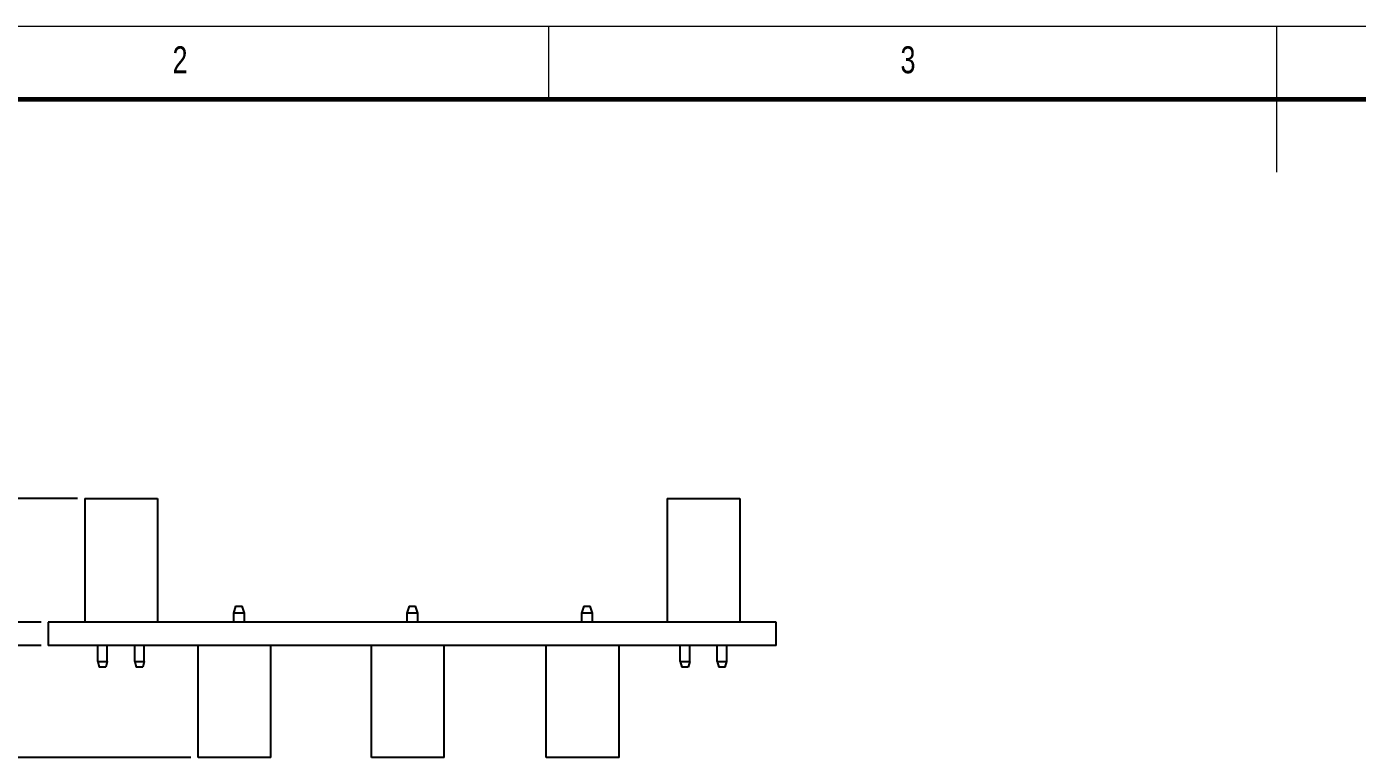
# Model space of a CAD drawing. Header units: millimetres. Extents: x 719 to 1006, y 1264 to 1464.
# Drawn here: x 777 to 868.5, y 1413.5 to 1463.7 of the extents above; entities that cross this region are included whole.
import ezdxf
from ezdxf.lldxf.tags import DXFTag

# ---------------------------------------------------------------- set-up
doc = ezdxf.new("R2010")
doc.units = ezdxf.units.MM
doc.layers.get('0').update_dxf_attribs({"linetype": 'CONTINUOUS'})
doc.layers.get('Defpoints').update_dxf_attribs({"linetype": 'CONTINUOUS'})
doc.styles.add('SLDTEXTSTYLE0', font='TXT', dxfattribs={"width": 0.75})
tags = doc.linetypes.add('DASHED', pattern=[25.72, 12.86, -12.86]).pattern_tags.tags
tags[6:7] = [DXFTag(74, 4), DXFTag(75, 0), DXFTag(340, '0'), DXFTag(46, 0.0), DXFTag(50, 0.0), DXFTag(44, 0.0), DXFTag(45, 0.0)]
tags[4:5] = [DXFTag(74, 4), DXFTag(75, 0), DXFTag(340, '0'), DXFTag(46, 0.0), DXFTag(50, 0.0), DXFTag(44, 0.0), DXFTag(45, 0.0)]
doc.dimstyles.get("Standard").update_dxf_attribs({"dimtxt": 2, "dimasz": 1.5, "dimexe": 0.5, "dimexo": 0.5, "dimgap": 0.5, "dimtad": 1, "dimzin": 0, "dimdsep": 46, "dimtxsty": 'Standard', "dimcen": 0.5, "dimclrd": 1, "dimclre": 3, "dimclrt": 3, "dimadec": 0, "dimazin": 0, "dimtfac": 1, "dimtofl": 0, "dimtmove": 0, "dimatfit": 3, "dimfxl": 1, "dimtolj": 1, "dimtzin": 0, "dimarcsym": 0})

# ---------------------------------------------------------------- blocks, each defined once
blk = doc.blocks.new('*D12')
at = {"color": 3, "lineweight": -2}
for p, q in [((780.536, 1431.301), (769.921, 1431.301)), ((778.038, 1422.801), (769.921, 1422.801))]:
    blk.add_line(p, q, dxfattribs=at)
at = {"color": 1, "lineweight": -2}
blk.add_line((770.421, 1429.801), (770.421, 1424.301), dxfattribs=at)
at = {"color": 1}
for points in [[(770.671, 1429.801), (770.171, 1429.801), (770.421, 1431.301)], [(770.171, 1424.301), (770.671, 1424.301), (770.421, 1422.801)]]:
    blk.add_solid(points, dxfattribs=at)
at = {"layer": 'Defpoints', "color": 0}
for p in [(781.036, 1431.301), (770.421, 1422.801), (778.538, 1422.801)]:
    blk.add_point(p, dxfattribs=at)
at = {"color": 3, "insert": (768.921, 1427.051), "char_height": 2, "attachment_point": 5, "rotation": 90}
blk.add_mtext('\\A1;8.50', dxfattribs=at)
blk = doc.blocks.new('*D13')
at = {"color": 3, "lineweight": -2}
for p, q in [((778.038, 1421.201), (769.921, 1421.201)), ((788.33, 1413.501), (769.921, 1413.501))]:
    blk.add_line(p, q, dxfattribs=at)
at = {"color": 1, "lineweight": -2}
blk.add_line((770.421, 1415.001), (770.421, 1419.701), dxfattribs=at)
at = {"color": 1}
for points in [[(770.671, 1419.701), (770.171, 1419.701), (770.421, 1421.201)], [(770.171, 1415.001), (770.671, 1415.001), (770.421, 1413.501)]]:
    blk.add_solid(points, dxfattribs=at)
at = {"layer": 'Defpoints', "color": 0}
for p in [(770.421, 1421.201), (778.538, 1421.201), (788.83, 1413.501)]:
    blk.add_point(p, dxfattribs=at)
at = {"color": 3, "insert": (768.921, 1417.351), "char_height": 2, "attachment_point": 5, "rotation": 90}
blk.add_mtext('\\A1;7.70', dxfattribs=at)

msp = doc.modelspace()

# ---------------------------------------------------------------- linework, layer by layer
at = {"color": 18, "linetype": 'DASHED', "lineweight": 5, "ltscale": 1.75}
for p, q in [((1006.402, 1463.717), (719.402, 1463.717)), ((862.902, 1463.717), (862.902, 1453.717))]:
    msp.add_line(p, q, dxfattribs=at)
at = {"color": 7, "linetype": 'Continuous', "lineweight": 0}
msp.add_line((812.902, 1463.717), (812.902, 1458.717), dxfattribs=at)
at = {"color": 7, "linetype": 'Continuous', "lineweight": 60}
msp.add_line((1001.402, 1458.717), (724.402, 1458.717), dxfattribs=at)
for p, q in [((781.036, 1431.301), (781.036, 1422.801)), ((781.036, 1431.301), (783.836, 1431.301)), ((783.836, 1431.301), (786.036, 1431.301)), ((786.036, 1431.301), (786.036, 1422.801)), ((821.036, 1431.301), (823.836, 1431.301)), ((821.036, 1431.301), (821.036, 1422.801)), ((823.836, 1431.301), (826.036, 1431.301)), ((826.036, 1431.301), (826.036, 1422.801)), ((791.405, 1423.901), (791.255, 1423.401)), ((791.255, 1423.401), (791.255, 1422.801)), ((791.365, 1423.401), (791.255, 1423.401)), ((791.63, 1423.401), (791.365, 1423.401)), ((791.405, 1423.901), (791.518, 1423.901)), ((791.518, 1423.901), (791.743, 1423.901)), ((791.895, 1423.401), (791.63, 1423.401)), ((791.743, 1423.901), (791.855, 1423.901)), ((792.005, 1423.401), (791.855, 1423.901)), ((792.005, 1423.401), (791.895, 1423.401)), ((792.005, 1422.801), (792.005, 1423.401)), ((803.312, 1423.901), (803.162, 1423.401)), ((803.162, 1423.401), (803.162, 1422.801)), ((803.272, 1423.401), (803.162, 1423.401)), ((803.537, 1423.401), (803.272, 1423.401)), ((803.312, 1423.901), (803.425, 1423.901)), ((803.425, 1423.901), (803.65, 1423.901)), ((803.802, 1423.401), (803.537, 1423.401)), ((803.65, 1423.901), (803.762, 1423.901)), ((803.912, 1423.401), (803.762, 1423.901)), ((803.912, 1423.401), (803.802, 1423.401)), ((803.912, 1422.801), (803.912, 1423.401)), ((815.311, 1423.901), (815.161, 1423.401)), ((815.161, 1423.401), (815.161, 1422.801)), ((815.271, 1423.401), (815.161, 1423.401)), ((815.536, 1423.401), (815.271, 1423.401)), ((815.311, 1423.901), (815.424, 1423.901)), ((815.424, 1423.901), (815.649, 1423.901)), ((815.801, 1423.401), (815.536, 1423.401)), ((815.649, 1423.901), (815.761, 1423.901)), ((815.911, 1423.401), (815.761, 1423.901)), ((815.911, 1423.401), (815.801, 1423.401)), ((815.911, 1422.801), (815.911, 1423.401)), ((778.538, 1422.801), (778.538, 1422.001)), ((778.612, 1422.801), (778.538, 1422.801)), ((778.859, 1422.801), (778.612, 1422.801)), ((779.231, 1422.801), (778.859, 1422.801)), ((779.64, 1422.801), (779.231, 1422.801)), ((802.161, 1422.801), (779.64, 1422.801)), ((822.179, 1422.801), (802.161, 1422.801)), ((827.184, 1422.801), (822.179, 1422.801)), ((827.655, 1422.801), (827.184, 1422.801)), ((828.136, 1422.801), (827.655, 1422.801)), ((828.464, 1422.801), (828.136, 1422.801)), ((828.538, 1422.801), (828.464, 1422.801)), ((828.538, 1422.001), (828.538, 1422.801)), ((778.538, 1422.001), (778.538, 1421.201)), ((828.538, 1421.201), (828.538, 1422.001)), ((778.612, 1421.201), (778.538, 1421.201)), ((778.859, 1421.201), (778.612, 1421.201)), ((779.231, 1421.201), (778.859, 1421.201)), ((779.64, 1421.201), (779.231, 1421.201)), ((802.161, 1421.201), (779.64, 1421.201)), ((781.941, 1420.101), (781.941, 1421.201)), ((782.591, 1420.101), (782.591, 1421.201)), ((784.481, 1420.101), (784.481, 1421.201)), ((785.131, 1420.101), (785.131, 1421.201)), ((788.83, 1413.501), (788.83, 1421.201)), ((793.83, 1413.501), (793.83, 1421.201)), ((800.737, 1413.501), (800.737, 1421.201)), ((822.179, 1421.201), (802.161, 1421.201)), ((805.737, 1413.501), (805.737, 1421.201)), ((812.736, 1413.501), (812.736, 1421.201)), ((817.736, 1413.501), (817.736, 1421.201)), ((821.941, 1420.101), (821.941, 1421.201)), ((827.184, 1421.201), (822.179, 1421.201)), ((822.591, 1420.101), (822.591, 1421.201)), ((824.481, 1420.101), (824.481, 1421.201)), ((825.131, 1420.101), (825.131, 1421.201)), ((827.655, 1421.201), (827.184, 1421.201)), ((828.136, 1421.201), (827.655, 1421.201)), ((828.464, 1421.201), (828.136, 1421.201)), ((828.538, 1421.201), (828.464, 1421.201)), ((781.941, 1420.101), (782.591, 1420.101)), ((781.941, 1420.101), (782.041, 1419.701)), ((782.491, 1419.701), (782.041, 1419.701)), ((782.591, 1420.101), (782.491, 1419.701)), ((784.481, 1420.101), (785.131, 1420.101)), ((784.481, 1420.101), (784.581, 1419.701)), ((785.031, 1419.701), (784.581, 1419.701)), ((785.131, 1420.101), (785.031, 1419.701)), ((821.941, 1420.101), (822.591, 1420.101)), ((821.941, 1420.101), (822.041, 1419.701)), ((822.491, 1419.701), (822.041, 1419.701)), ((822.591, 1420.101), (822.491, 1419.701)), ((824.481, 1420.101), (825.131, 1420.101)), ((824.481, 1420.101), (824.581, 1419.701)), ((825.031, 1419.701), (824.581, 1419.701)), ((825.031, 1419.701), (825.131, 1420.101)), ((793.83, 1413.501), (788.83, 1413.501)), ((805.737, 1413.501), (800.737, 1413.501)), ((817.736, 1413.501), (812.736, 1413.501))]:
    msp.add_line(p, q)

# ---------------------------------------------------------------- texts
at = {"color": 7, "linetype": 'Continuous', "lineweight": 0, "char_height": 1.852, "attachment_point": 1, "style": 'SLDTEXTSTYLE0'}
for s, insert in [('2', (787.068, 1462.364)), ('3', (837.068, 1462.364))]:
    msp.add_mtext(s, dxfattribs=dict(at, insert=insert))

# ---------------------------------------------------------------- dimensions: what is measured, and where the dimension line sits
for base, p1, p2, picture, middle in [((770.421, 1422.801), (781.036, 1431.301), (778.538, 1422.801), '*D12', (768.921, 1427.051)), ((770.421, 1421.201), (788.83, 1413.501), (778.538, 1421.201), '*D13', (768.921, 1417.351))]:
    dim = msp.add_linear_dim(base=base, p1=p1, p2=p2, angle=90, dimstyle='Standard')
    dim.commit()
    dim.dimension.update_dxf_attribs({"geometry": picture, "text_midpoint": middle})

doc.saveas('drawing.dxf')
